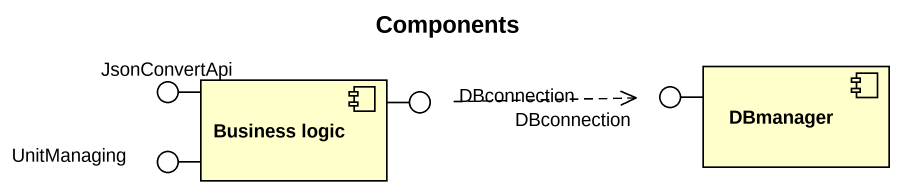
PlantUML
@startuml
title Components
() JsonConvertApi
component "Business logic" as Business_logic
() DBconnection
() "DBconnection" as DBconnection_2
component DBmanager
() UnitManaging
Business_logic -left- JsonConvertApi
Business_logic -right- DBconnection
DBmanager -left- DBconnection_2
Business_logic -left- UnitManaging
DBconnection .right.> DBconnection_2
@enduml
